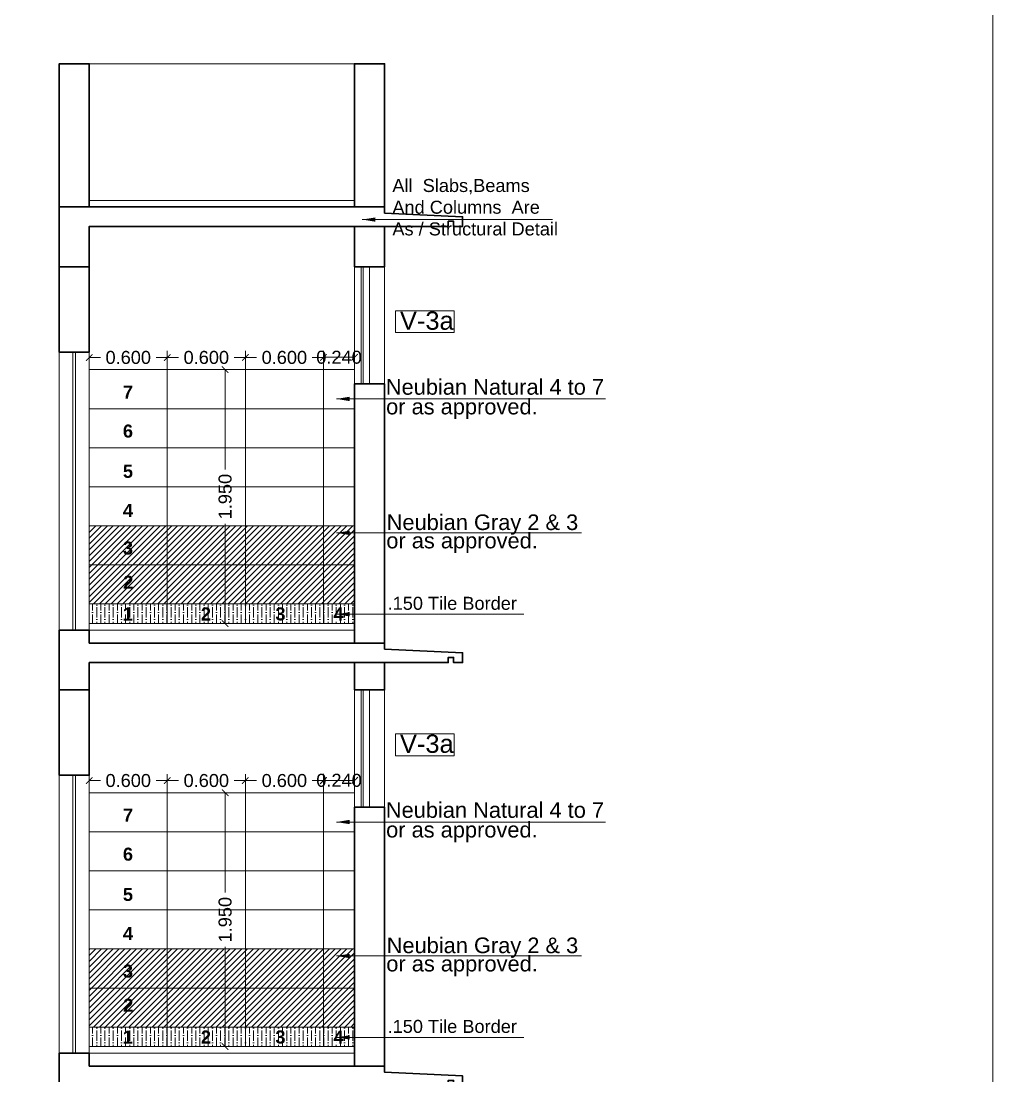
# Model space of a CAD drawing. Header units: millimetres. Extents: x 2733 to 5909, y 1038 to 2089.
# Drawn here: x 3012.24 to 3019.71, y 1048.14 to 1056.24 of the extents above; entities that cross this region are included whole.
import ezdxf

# ---------------------------------------------------------------- set-up
doc = ezdxf.new("R2010")
doc.units = ezdxf.units.MM
doc.header["$PDMODE"] = 35
doc.layers.get('0').update_dxf_attribs({"lineweight": 20})
doc.layers.get('Defpoints').update_dxf_attribs({"lineweight": 15})
for name, color, linetype, lineweight in [('DIM', 6, 'Continuous', 18), ('dim.1', 6, 'Continuous', 18), ('Door', 54, 'Continuous', 18), ('FLOOR FINISH', 10, 'Continuous', 15), ('Hatch', 43, 'Continuous', 13), ('rcc', 5, 'Continuous', 30), ('RD', 7, 'Continuous', 18), ('TEXT', 7, 'Continuous', 15), ('Text-1', 240, 'Continuous', 15), ('TILE HATCH-2', 123, 'Continuous', 9), ('Tiles', 91, 'Continuous', 9), ('Tiles-Text', 230, 'Continuous', 18), ('Ventilator', 200, 'Continuous', 18), ('Wall', 7, 'Continuous', 30)]:
    doc.layers.add(name, color=color, linetype=linetype, lineweight=lineweight)
doc.styles.add('dim-stylus bt', font='arial.ttf')
doc.styles.add('L120', font='arial.ttf', dxfattribs={"height": 0.6})
doc.styles.get("Standard").update_dxf_attribs({"font": 'arial.ttf', "height": 0.2})
doc.styles.add('Tabrej', font='arial.ttf')
doc.dimstyles.new('DIMEN', dxfattribs={"dimtxt": 0.3, "dimasz": 0.25, "dimexe": 0.18, "dimexo": 0.0625, "dimgap": 0.09, "dimtad": 0, "dimdec": 3, "dimzin": 0, "dimdsep": 46, "dimtxsty": 'Tabrej', "dimcen": 0, "dimclrd": 256, "dimclre": 256, "dimclrt": 7, "dimadec": 0, "dimazin": 0, "dimtfac": 1, "dimtdec": 3, "dimtofl": 0, "dimtmove": 0, "dimatfit": 1, "dimfxl": 0, "dimtolj": 1, "dimtzin": 0, "dimlwd": -1, "dimlwe": -1, "dimarcsym": 0})
doc.dimstyles.new('Tabrej', dxfattribs={"dimtxt": 4, "dimasz": 0.45, "dimexe": 0.18, "dimexo": 0.0625, "dimgap": 0.09, "dimtad": 0, "dimdec": 3, "dimzin": 0, "dimdsep": 46, "dimtxsty": 'Tabrej', "dimcen": 0, "dimclrd": 256, "dimclre": 256, "dimclrt": 7, "dimaunit": 1, "dimadec": 3, "dimazin": 0, "dimtfac": 1, "dimtdec": 3, "dimtofl": 0, "dimtmove": 0, "dimatfit": 3, "dimfxl": 0, "dimtolj": 1, "dimtzin": 0, "dimlwd": -1, "dimlwe": -1, "dimarcsym": 0})

# ---------------------------------------------------------------- blocks, each defined once
blk = doc.blocks.new('_ArchTick')
at = {"color": 0, "const_width": 0.15}
blk.add_lwpolyline([(-0.5, -0.5), (0.5, 0.5)], dxfattribs=at)
blk = doc.blocks.new('*D713')
at = {"layer": 'Defpoints', "color": 0, "lineweight": 15, "transparency": 16777216}
for p in [(3013.9066, 1053.5625), (3013.8074, 1051.6125), (3013.8926, 1051.6125)]:
    blk.add_point(p, dxfattribs=at)
at = {"layer": 'DIM', "transparency": 16777216}
for p, q in [((3013.9051, 1053.5625), (3013.7574, 1053.5625)), ((3013.8074, 1053.5625), (3013.8074, 1052.7964)), ((3013.8074, 1051.6125), (3013.8074, 1052.3787)), ((3013.8911, 1051.6125), (3013.7574, 1051.6125))]:
    blk.add_line(p, q, dxfattribs=at)
at = {"layer": 'DIM', "transparency": 16777216, "xscale": 0.05, "yscale": 0.05, "zscale": 0.05}
for p, rotation in [((3013.8074, 1053.5625), 90), ((3013.8074, 1051.6125), 270)]:
    blk.add_blockref('_ArchTick', p, dxfattribs=dict(at, rotation=rotation))
at = {"layer": 'DIM', "color": 7, "transparency": 16777216, "insert": (3013.8074, 1052.5875), "char_height": 0.1, "attachment_point": 5, "rotation": 90, "style": 'Tabrej'}
blk.add_mtext('\\A1;1.950', dxfattribs=at)
blk = doc.blocks.new('*D710')
at = {"layer": 'Defpoints', "color": 0, "lineweight": 15, "transparency": 16777216}
for p in [(3013.9066, 1050.3125), (3013.8074, 1048.3625), (3013.8926, 1048.3625)]:
    blk.add_point(p, dxfattribs=at)
at = {"layer": 'DIM', "transparency": 16777216}
for p, q in [((3013.9051, 1050.3125), (3013.7574, 1050.3125)), ((3013.8074, 1050.3125), (3013.8074, 1049.5464)), ((3013.8074, 1048.3625), (3013.8074, 1049.1287)), ((3013.8911, 1048.3625), (3013.7574, 1048.3625))]:
    blk.add_line(p, q, dxfattribs=at)
at = {"layer": 'DIM', "transparency": 16777216, "xscale": 0.05, "yscale": 0.05, "zscale": 0.05}
for p, rotation in [((3013.8074, 1050.3125), 90), ((3013.8074, 1048.3625), 270)]:
    blk.add_blockref('_ArchTick', p, dxfattribs=dict(at, rotation=rotation))
at = {"layer": 'DIM', "color": 7, "transparency": 16777216, "insert": (3013.8074, 1049.3375), "char_height": 0.1, "attachment_point": 5, "rotation": 90, "style": 'Tabrej'}
blk.add_mtext('\\A1;1.950', dxfattribs=at)
blk = doc.blocks.new('*D706')
at = {"layer": 'Defpoints', "color": 0, "lineweight": 15, "transparency": 16777216}
for p in [(3013.3626, 1050.4059), (3012.7626, 1050.3125), (3013.3626, 1050.3125)]:
    blk.add_point(p, dxfattribs=at)
at = {"layer": 'DIM', "transparency": 16777216}
for p, q in [((3012.7626, 1050.314), (3012.7626, 1050.4559)), ((3012.7626, 1050.4059), (3012.849, 1050.4059)), ((3013.3626, 1050.4059), (3013.2761, 1050.4059)), ((3013.3626, 1050.314), (3013.3626, 1050.4559))]:
    blk.add_line(p, q, dxfattribs=at)
at = {"layer": 'DIM', "transparency": 16777216, "xscale": 0.05, "yscale": 0.05, "zscale": 0.05, "rotation": 180}
blk.add_blockref('_ArchTick', (3012.7626, 1050.4059), dxfattribs=at)
at = {"layer": 'DIM', "transparency": 16777216, "xscale": 0.05, "yscale": 0.05, "zscale": 0.05}
blk.add_blockref('_ArchTick', (3013.3626, 1050.4059), dxfattribs=at)
at = {"layer": 'DIM', "color": 7, "transparency": 16777216, "insert": (3013.0626, 1050.4059), "char_height": 0.1, "attachment_point": 5, "style": 'Tabrej'}
blk.add_mtext('\\A1;0.600', dxfattribs=at)
blk = doc.blocks.new('*D707')
at = {"layer": 'Defpoints', "color": 0, "lineweight": 15, "transparency": 16777216}
for p in [(3013.9626, 1050.4059), (3013.3626, 1050.3125), (3013.9626, 1050.3125)]:
    blk.add_point(p, dxfattribs=at)
at = {"layer": 'DIM', "transparency": 16777216}
for p, q in [((3013.3626, 1050.314), (3013.3626, 1050.4559)), ((3013.3626, 1050.4059), (3013.449, 1050.4059)), ((3013.9626, 1050.4059), (3013.8761, 1050.4059)), ((3013.9626, 1050.314), (3013.9626, 1050.4559))]:
    blk.add_line(p, q, dxfattribs=at)
at = {"layer": 'DIM', "transparency": 16777216, "xscale": 0.05, "yscale": 0.05, "zscale": 0.05, "rotation": 180}
blk.add_blockref('_ArchTick', (3013.3626, 1050.4059), dxfattribs=at)
at = {"layer": 'DIM', "transparency": 16777216, "xscale": 0.05, "yscale": 0.05, "zscale": 0.05}
blk.add_blockref('_ArchTick', (3013.9626, 1050.4059), dxfattribs=at)
at = {"layer": 'DIM', "color": 7, "transparency": 16777216, "insert": (3013.6626, 1050.4059), "char_height": 0.1, "attachment_point": 5, "style": 'Tabrej'}
blk.add_mtext('\\A1;0.600', dxfattribs=at)
blk = doc.blocks.new('*D708')
at = {"layer": 'Defpoints', "color": 0, "lineweight": 15, "transparency": 16777216}
for p in [(3014.5626, 1050.4059), (3013.9626, 1050.3125), (3014.5626, 1050.3125)]:
    blk.add_point(p, dxfattribs=at)
at = {"layer": 'DIM', "transparency": 16777216}
for p, q in [((3013.9626, 1050.314), (3013.9626, 1050.4559)), ((3013.9626, 1050.4059), (3014.049, 1050.4059)), ((3014.5626, 1050.4059), (3014.4761, 1050.4059)), ((3014.5626, 1050.314), (3014.5626, 1050.4559))]:
    blk.add_line(p, q, dxfattribs=at)
at = {"layer": 'DIM', "transparency": 16777216, "xscale": 0.05, "yscale": 0.05, "zscale": 0.05, "rotation": 180}
blk.add_blockref('_ArchTick', (3013.9626, 1050.4059), dxfattribs=at)
at = {"layer": 'DIM', "transparency": 16777216, "xscale": 0.05, "yscale": 0.05, "zscale": 0.05}
blk.add_blockref('_ArchTick', (3014.5626, 1050.4059), dxfattribs=at)
at = {"layer": 'DIM', "color": 7, "transparency": 16777216, "insert": (3014.2626, 1050.4059), "char_height": 0.1, "attachment_point": 5, "style": 'Tabrej'}
blk.add_mtext('\\A1;0.600', dxfattribs=at)
blk = doc.blocks.new('*D709')
at = {"layer": 'Defpoints', "color": 0, "lineweight": 15, "transparency": 16777216}
for p in [(3014.8026, 1050.4074), (3014.5626, 1050.314), (3014.8026, 1050.3125)]:
    blk.add_point(p, dxfattribs=at)
at = {"layer": 'DIM', "transparency": 16777216}
for p, q in [((3014.5626, 1050.3155), (3014.5626, 1050.4574)), ((3014.5626, 1050.4074), (3014.8026, 1050.4074)), ((3014.8026, 1050.314), (3014.8026, 1050.4574))]:
    blk.add_line(p, q, dxfattribs=at)
at = {"layer": 'DIM', "transparency": 16777216, "xscale": 0.05, "yscale": 0.05, "zscale": 0.05, "rotation": 180}
blk.add_blockref('_ArchTick', (3014.5626, 1050.4074), dxfattribs=at)
at = {"layer": 'DIM', "transparency": 16777216, "xscale": 0.05, "yscale": 0.05, "zscale": 0.05}
blk.add_blockref('_ArchTick', (3014.8026, 1050.4074), dxfattribs=at)
at = {"layer": 'DIM', "color": 7, "transparency": 16777216, "insert": (3014.6826, 1050.4074), "char_height": 0.1, "attachment_point": 5, "style": 'Tabrej'}
blk.add_mtext('\\A1;0.240', dxfattribs=at)
blk = doc.blocks.new('*D695')
at = {"layer": 'Defpoints', "color": 0, "lineweight": 15, "transparency": 16777216}
for p in [(3013.3626, 1053.6559), (3012.7626, 1053.5625), (3013.3626, 1053.5625)]:
    blk.add_point(p, dxfattribs=at)
at = {"layer": 'DIM', "transparency": 16777216}
for p, q in [((3012.7626, 1053.564), (3012.7626, 1053.7059)), ((3012.7626, 1053.6559), (3012.849, 1053.6559)), ((3013.3626, 1053.6559), (3013.2761, 1053.6559)), ((3013.3626, 1053.564), (3013.3626, 1053.7059))]:
    blk.add_line(p, q, dxfattribs=at)
at = {"layer": 'DIM', "transparency": 16777216, "xscale": 0.05, "yscale": 0.05, "zscale": 0.05, "rotation": 180}
blk.add_blockref('_ArchTick', (3012.7626, 1053.6559), dxfattribs=at)
at = {"layer": 'DIM', "transparency": 16777216, "xscale": 0.05, "yscale": 0.05, "zscale": 0.05}
blk.add_blockref('_ArchTick', (3013.3626, 1053.6559), dxfattribs=at)
at = {"layer": 'DIM', "color": 7, "transparency": 16777216, "insert": (3013.0626, 1053.6559), "char_height": 0.1, "attachment_point": 5, "style": 'Tabrej'}
blk.add_mtext('\\A1;0.600', dxfattribs=at)
blk = doc.blocks.new('*D696')
at = {"layer": 'Defpoints', "color": 0, "lineweight": 15, "transparency": 16777216}
for p in [(3013.9626, 1053.6559), (3013.3626, 1053.5625), (3013.9626, 1053.5625)]:
    blk.add_point(p, dxfattribs=at)
at = {"layer": 'DIM', "transparency": 16777216}
for p, q in [((3013.3626, 1053.564), (3013.3626, 1053.7059)), ((3013.3626, 1053.6559), (3013.449, 1053.6559)), ((3013.9626, 1053.6559), (3013.8761, 1053.6559)), ((3013.9626, 1053.564), (3013.9626, 1053.7059))]:
    blk.add_line(p, q, dxfattribs=at)
at = {"layer": 'DIM', "transparency": 16777216, "xscale": 0.05, "yscale": 0.05, "zscale": 0.05, "rotation": 180}
blk.add_blockref('_ArchTick', (3013.3626, 1053.6559), dxfattribs=at)
at = {"layer": 'DIM', "transparency": 16777216, "xscale": 0.05, "yscale": 0.05, "zscale": 0.05}
blk.add_blockref('_ArchTick', (3013.9626, 1053.6559), dxfattribs=at)
at = {"layer": 'DIM', "color": 7, "transparency": 16777216, "insert": (3013.6626, 1053.6559), "char_height": 0.1, "attachment_point": 5, "style": 'Tabrej'}
blk.add_mtext('\\A1;0.600', dxfattribs=at)
blk = doc.blocks.new('*D697')
at = {"layer": 'Defpoints', "color": 0, "lineweight": 15, "transparency": 16777216}
for p in [(3014.5626, 1053.6559), (3013.9626, 1053.5625), (3014.5626, 1053.5625)]:
    blk.add_point(p, dxfattribs=at)
at = {"layer": 'DIM', "transparency": 16777216}
for p, q in [((3013.9626, 1053.564), (3013.9626, 1053.7059)), ((3013.9626, 1053.6559), (3014.049, 1053.6559)), ((3014.5626, 1053.6559), (3014.4761, 1053.6559)), ((3014.5626, 1053.564), (3014.5626, 1053.7059))]:
    blk.add_line(p, q, dxfattribs=at)
at = {"layer": 'DIM', "transparency": 16777216, "xscale": 0.05, "yscale": 0.05, "zscale": 0.05, "rotation": 180}
blk.add_blockref('_ArchTick', (3013.9626, 1053.6559), dxfattribs=at)
at = {"layer": 'DIM', "transparency": 16777216, "xscale": 0.05, "yscale": 0.05, "zscale": 0.05}
blk.add_blockref('_ArchTick', (3014.5626, 1053.6559), dxfattribs=at)
at = {"layer": 'DIM', "color": 7, "transparency": 16777216, "insert": (3014.2626, 1053.6559), "char_height": 0.1, "attachment_point": 5, "style": 'Tabrej'}
blk.add_mtext('\\A1;0.600', dxfattribs=at)
blk = doc.blocks.new('*D698')
at = {"layer": 'Defpoints', "color": 0, "lineweight": 15, "transparency": 16777216}
for p in [(3014.8026, 1053.6574), (3014.5626, 1053.564), (3014.8026, 1053.5625)]:
    blk.add_point(p, dxfattribs=at)
at = {"layer": 'DIM', "transparency": 16777216}
for p, q in [((3014.5626, 1053.5655), (3014.5626, 1053.7074)), ((3014.5626, 1053.6574), (3014.8026, 1053.6574)), ((3014.8026, 1053.564), (3014.8026, 1053.7074))]:
    blk.add_line(p, q, dxfattribs=at)
at = {"layer": 'DIM', "transparency": 16777216, "xscale": 0.05, "yscale": 0.05, "zscale": 0.05, "rotation": 180}
blk.add_blockref('_ArchTick', (3014.5626, 1053.6574), dxfattribs=at)
at = {"layer": 'DIM', "transparency": 16777216, "xscale": 0.05, "yscale": 0.05, "zscale": 0.05}
blk.add_blockref('_ArchTick', (3014.8026, 1053.6574), dxfattribs=at)
at = {"layer": 'DIM', "color": 7, "transparency": 16777216, "insert": (3014.6826, 1053.6574), "char_height": 0.1, "attachment_point": 5, "style": 'Tabrej'}
blk.add_mtext('\\A1;0.240', dxfattribs=at)
blk = doc.blocks.new('tg')
at = {"layer": 'RD', "linetype": 'Continuous', "ltscale": 0.2}
blk.add_lwpolyline([(2440.174, -1429.3276), (2439.7225, -1429.3276), (2439.7225, -1429.159), (2440.174, -1429.159)], close=True, dxfattribs=at)
at = {"layer": 'RD', "linetype": 'Continuous', "ltscale": 0.2, "insert": (2439.7561, -1429.1655), "char_height": 0.14, "attachment_point": 1}
blk.add_mtext_dynamic_manual_height_columns('V-3a', width=0.066544, gutter_width=1.7655, heights=[0], dxfattribs=at)
blk = doc.blocks.new('gd')
at = {"layer": 'TEXT', "insert": (2851.3562, 1054.9194), "char_height": 0.1, "width": 22.011289, "attachment_point": 1, "style": 'L120'}
blk.add_mtext('All  Slabs,Beams\\PAnd Columns  Are\\PAs / Structural Detail', dxfattribs=at)
at = {"layer": 'dim.1', "ltscale": 0.02}
blk.add_leader([(2851.125, 1054.6077), (2852.588, 1054.6077)], dimstyle='Tabrej', override={"dimasz": 0.1}, dxfattribs=at)

msp = doc.modelspace()

# ---------------------------------------------------------------- hatches: boundary and pattern name
at = {"layer": 'Hatch', "lineweight": 15}
h = msp.add_hatch(dxfattribs=at)
h.set_pattern_fill('ANSI36', color=256, scale=0.01, angle=45, style=0)
h.set_pattern_definition([(90, (-11.748547, 9.75), (-0.03175, 0.0555625), [0.079375, -0.015875, 0, -0.015875])])
h.paths.add_polyline_path([(3013.9626, 1051.7625), (3014.5626, 1051.7625), (3014.5626, 1051.6125), (3013.9626, 1051.6125)])
h.paths.add_polyline_path([(3014.5626, 1051.7625), (3014.8026, 1051.7625), (3014.8026, 1051.6125), (3014.5626, 1051.6125)])
h.paths.add_polyline_path([(3013.3626, 1051.7625), (3013.9626, 1051.7625), (3013.9626, 1051.6125), (3013.3626, 1051.6125)])
h.paths.add_polyline_path([(3012.7626, 1051.7625), (3013.3626, 1051.7625), (3013.3626, 1051.6125), (3012.7626, 1051.6125)])
h.paths.add_polyline_path([(3014.2961, 1051.5817), (3014.1684, 1051.5817), (3014.1684, 1051.7877), (3014.2961, 1051.7877)], flags=9)
h.paths.add_polyline_path([(3014.7426, 1051.5808), (3014.6149, 1051.5808), (3014.6149, 1051.7869), (3014.7426, 1051.7869)], flags=9)
h.paths.add_polyline_path([(3013.7218, 1051.5808), (3013.5941, 1051.5808), (3013.5941, 1051.7869), (3013.7218, 1051.7869)], flags=9)
h.paths.add_polyline_path([(3013.1167, 1051.5808), (3012.989, 1051.5808), (3012.989, 1051.7869), (3013.1167, 1051.7869)], flags=9)
h = msp.add_hatch(dxfattribs=at)
h.set_pattern_fill('ANSI36', color=256, scale=0.01, angle=45, style=0)
h.set_pattern_definition([(90, (-11.748547, 6.5), (-0.03175, 0.0555625), [0.079375, -0.015875, 0, -0.015875])])
h.paths.add_polyline_path([(3013.9626, 1048.5125), (3014.5626, 1048.5125), (3014.5626, 1048.3625), (3013.9626, 1048.3625)])
h.paths.add_polyline_path([(3014.5626, 1048.5125), (3014.8026, 1048.5125), (3014.8026, 1048.3625), (3014.5626, 1048.3625)])
h.paths.add_polyline_path([(3013.3626, 1048.5125), (3013.9626, 1048.5125), (3013.9626, 1048.3625), (3013.3626, 1048.3625)])
h.paths.add_polyline_path([(3012.7626, 1048.5125), (3013.3626, 1048.5125), (3013.3626, 1048.3625), (3012.7626, 1048.3625)])
h.paths.add_polyline_path([(3014.2961, 1048.3317), (3014.1684, 1048.3317), (3014.1684, 1048.5377), (3014.2961, 1048.5377)], flags=9)
h.paths.add_polyline_path([(3014.7426, 1048.3308), (3014.6149, 1048.3308), (3014.6149, 1048.5369), (3014.7426, 1048.5369)], flags=9)
h.paths.add_polyline_path([(3013.7218, 1048.3308), (3013.5941, 1048.3308), (3013.5941, 1048.5369), (3013.7218, 1048.5369)], flags=9)
h.paths.add_polyline_path([(3013.1167, 1048.3308), (3012.989, 1048.3308), (3012.989, 1048.5369), (3013.1167, 1048.5369)], flags=9)
at = {"layer": 'TILE HATCH-2'}
h = msp.add_hatch(dxfattribs=at)
h.set_pattern_fill('ANSI31', color=256, scale=0.01, style=0)
h.set_pattern_definition([(45, (-11.748547, 5e-13), (-0.0224506403, 0.0224506403), [])])
h.paths.add_polyline_path([(3012.7626, 1052.3625), (3013.3626, 1052.3625), (3013.3626, 1052.0625), (3012.7626, 1052.0625)])
h.paths.add_polyline_path([(3012.7626, 1052.0625), (3013.3626, 1052.0625), (3013.3626, 1051.7625), (3012.7626, 1051.7625)])
h.paths.add_polyline_path([(3013.3626, 1052.0625), (3013.9626, 1052.0625), (3013.9626, 1051.7625), (3013.3626, 1051.7625)])
h.paths.add_polyline_path([(3013.9626, 1052.3625), (3014.5626, 1052.3625), (3014.5626, 1052.0625), (3013.9626, 1052.0625)])
h.paths.add_polyline_path([(3013.9626, 1052.0625), (3014.5626, 1052.0625), (3014.5626, 1051.7625), (3013.9626, 1051.7625)])
h.paths.add_polyline_path([(3013.3626, 1052.3625), (3013.9626, 1052.3625), (3013.9626, 1052.0625), (3013.3626, 1052.0625)])
h.paths.add_polyline_path([(3014.5626, 1052.3625), (3014.8026, 1052.3625), (3014.8026, 1052.0625), (3014.5626, 1052.0625)])
h.paths.add_polyline_path([(3014.5626, 1052.0625), (3014.8026, 1052.0625), (3014.8026, 1051.7625), (3014.5626, 1051.7625)])
h.paths.add_polyline_path([(3013.1237, 1052.0877), (3012.996, 1052.0877), (3012.996, 1052.2938), (3013.1237, 1052.2938)], flags=24)
h.paths.add_polyline_path([(3013.1247, 1051.8252), (3012.997, 1051.8252), (3012.997, 1052.0313), (3013.1247, 1052.0313)], flags=24)
h = msp.add_hatch(dxfattribs=at)
h.set_pattern_fill('ANSI31', color=256, scale=0.01, style=0)
h.set_pattern_definition([(45, (-11.748547, -3.25), (-0.0224506403, 0.0224506403), [])])
h.paths.add_polyline_path([(3012.7626, 1049.1125), (3013.3626, 1049.1125), (3013.3626, 1048.8125), (3012.7626, 1048.8125)])
h.paths.add_polyline_path([(3012.7626, 1048.8125), (3013.3626, 1048.8125), (3013.3626, 1048.5125), (3012.7626, 1048.5125)])
h.paths.add_polyline_path([(3013.3626, 1048.8125), (3013.9626, 1048.8125), (3013.9626, 1048.5125), (3013.3626, 1048.5125)])
h.paths.add_polyline_path([(3013.9626, 1049.1125), (3014.5626, 1049.1125), (3014.5626, 1048.8125), (3013.9626, 1048.8125)])
h.paths.add_polyline_path([(3013.9626, 1048.8125), (3014.5626, 1048.8125), (3014.5626, 1048.5125), (3013.9626, 1048.5125)])
h.paths.add_polyline_path([(3013.3626, 1049.1125), (3013.9626, 1049.1125), (3013.9626, 1048.8125), (3013.3626, 1048.8125)])
h.paths.add_polyline_path([(3014.5626, 1049.1125), (3014.8026, 1049.1125), (3014.8026, 1048.8125), (3014.5626, 1048.8125)])
h.paths.add_polyline_path([(3014.5626, 1048.8125), (3014.8026, 1048.8125), (3014.8026, 1048.5125), (3014.5626, 1048.5125)])
h.paths.add_polyline_path([(3013.1237, 1048.8377), (3012.996, 1048.8377), (3012.996, 1049.0438), (3013.1237, 1049.0438)], flags=24)
h.paths.add_polyline_path([(3013.1247, 1048.5752), (3012.997, 1048.5752), (3012.997, 1048.7813), (3013.1247, 1048.7813)], flags=24)

# ---------------------------------------------------------------- linework, layer by layer
at = {"lineweight": 15}
for p, q in [((3012.7626, 1055.9125), (3015.0326, 1055.9125)), ((3014.9176, 1053.4525), (3014.9176, 1054.3525)), ((3014.9176, 1050.2025), (3014.9176, 1051.1025))]:
    msp.add_line(p, q, dxfattribs=at)
for points in [[(3015.0326, 1053.4525), (3014.8026, 1053.4525), (3014.8026, 1054.3525), (3015.0326, 1054.3525)], [(3015.0326, 1050.2025), (3014.8026, 1050.2025), (3014.8026, 1051.1025), (3015.0326, 1051.1025)]]:
    msp.add_lwpolyline(points, close=True, dxfattribs=at)
at = {"layer": 'Door', "lineweight": 15}
for p, q in [((3012.6376, 1053.6975), (3012.6376, 1051.5625)), ((3012.6576, 1053.6975), (3012.6576, 1051.5625)), ((3012.6376, 1050.4475), (3012.6376, 1048.3125)), ((3012.6576, 1050.4475), (3012.6576, 1048.3125))]:
    msp.add_line(p, q, dxfattribs=at)
for points in [[(3012.7626, 1053.6975), (3012.5326, 1053.6975), (3012.5326, 1051.5625), (3012.7626, 1051.5625)], [(3012.7626, 1050.4475), (3012.5326, 1050.4475), (3012.5326, 1048.3125), (3012.7626, 1048.3125)]]:
    msp.add_lwpolyline(points, close=True, dxfattribs=at)
at = {"layer": 'FLOOR FINISH', "lineweight": 15}
for p, q in [((3012.7626, 1054.8625), (3014.8011, 1054.8625)), ((3012.7626, 1051.6125), (3014.8026, 1051.6125)), ((3012.7626, 1051.5625), (3014.8026, 1051.5625)), ((3012.7626, 1048.3625), (3014.8026, 1048.3625)), ((3012.7626, 1048.3125), (3014.8026, 1048.3125))]:
    msp.add_line(p, q, dxfattribs=at)
at = {"layer": 'rcc'}
for points in [[(3012.5326, 1054.3525), (3012.5326, 1054.8125), (3015.0326, 1054.8125), (3015.0326, 1054.7658), (3015.6326, 1054.7375), (3015.6326, 1054.6625), (3015.5626, 1054.6625), (3015.5626, 1054.7025), (3015.5226, 1054.7025), (3015.5226, 1054.6625), (3012.7626, 1054.6625), (3012.7626, 1054.3525)], [(3012.7626, 1051.5625), (3012.7626, 1051.4625), (3015.0326, 1051.4625), (3015.0326, 1051.4158), (3015.6326, 1051.3875), (3015.6326, 1051.3125), (3015.5626, 1051.3125), (3015.5626, 1051.3525), (3015.5226, 1051.3525), (3015.5226, 1051.3125), (3012.7626, 1051.3125), (3012.7626, 1051.1025), (3012.5326, 1051.1025), (3012.5326, 1051.5625)], [(3012.7626, 1048.3125), (3012.7626, 1048.2125), (3015.0326, 1048.2125), (3015.0326, 1048.1658), (3015.6326, 1048.1375), (3015.6326, 1048.0625), (3015.5626, 1048.0625), (3015.5626, 1048.1025), (3015.5226, 1048.1025), (3015.5226, 1048.0625), (3012.7626, 1048.0625), (3012.7626, 1047.8525), (3012.5326, 1047.8525), (3012.5326, 1048.3125)]]:
    msp.add_lwpolyline(points, close=True, dxfattribs=at)
at = {"layer": 'RD', "lineweight": 15}
msp.add_lwpolyline([(2964.6324, 1070.8574), (3019.7085, 1070.8574), (3019.7085, 1038.1163), (2964.6324, 1038.1163)], close=True, dxfattribs=at)
at = {"layer": 'Tiles', "lineweight": 15}
for p, q in [((3012.7626, 1053.5625), (3014.8026, 1053.5625)), ((3013.3626, 1051.6125), (3013.3626, 1053.5625)), ((3013.9626, 1051.6125), (3013.9626, 1053.5625)), ((3014.5626, 1051.6125), (3014.5626, 1053.5625)), ((3012.7626, 1053.2625), (3014.8026, 1053.2625)), ((3012.7626, 1052.9625), (3014.8026, 1052.9625)), ((3012.7626, 1052.6625), (3014.8026, 1052.6625)), ((3012.7626, 1052.3625), (3014.8026, 1052.3625)), ((3012.7626, 1052.0625), (3014.8026, 1052.0625)), ((3012.7626, 1051.7625), (3014.8026, 1051.7625)), ((3012.7626, 1050.3125), (3014.8026, 1050.3125)), ((3013.3626, 1048.3625), (3013.3626, 1050.3125)), ((3013.9626, 1048.3625), (3013.9626, 1050.3125)), ((3014.5626, 1048.3625), (3014.5626, 1050.3125)), ((3012.7626, 1050.0125), (3014.8026, 1050.0125)), ((3012.7626, 1049.7125), (3014.8026, 1049.7125)), ((3012.7626, 1049.4125), (3014.8026, 1049.4125)), ((3012.7626, 1049.1125), (3014.8026, 1049.1125)), ((3012.7626, 1048.8125), (3014.8026, 1048.8125)), ((3012.7626, 1048.5125), (3014.8026, 1048.5125))]:
    msp.add_line(p, q, dxfattribs=at)
at = {"layer": 'Ventilator', "lineweight": 15}
for points in [[(3014.8676, 1054.3525), (3014.8526, 1054.3525), (3014.8526, 1053.4525), (3014.8676, 1053.4525)], [(3014.8676, 1051.1025), (3014.8526, 1051.1025), (3014.8526, 1050.2025), (3014.8676, 1050.2025)]]:
    msp.add_lwpolyline(points, close=True, dxfattribs=at)
at = {"layer": 'Wall'}
for points in [[(3012.5326, 1054.8125), (3012.7626, 1054.8125), (3012.7626, 1055.9125), (3012.5326, 1055.9125)], [(3014.8026, 1054.3525), (3015.0326, 1054.3525), (3015.0326, 1054.6625), (3014.8026, 1054.6625)], [(3012.5326, 1054.3525), (3012.7626, 1054.3525), (3012.7626, 1053.6975), (3012.5326, 1053.6975)], [(3015.0326, 1053.4525), (3014.8026, 1053.4525), (3014.8026, 1051.4625), (3015.0326, 1051.4625)], [(3014.8026, 1051.1025), (3015.0326, 1051.1025), (3015.0329, 1051.3125), (3014.8029, 1051.3125)], [(3012.5326, 1051.1025), (3012.7626, 1051.1025), (3012.7626, 1050.4475), (3012.5326, 1050.4475)], [(3015.0326, 1050.2025), (3014.8026, 1050.2025), (3014.8026, 1048.2125), (3015.0326, 1048.2125)]]:
    msp.add_lwpolyline(points, close=True, dxfattribs=at)
msp.add_lwpolyline([(3015.0326, 1054.8125), (3015.0326, 1055.9125), (3014.8011, 1055.9125), (3014.8011, 1054.8125)], dxfattribs=at)

# ---------------------------------------------------------------- block references
at = {"layer": 'RD', "lineweight": 15}
msp.add_blockref('gd', (163.7366, 0.1076), dxfattribs=at)
at = {"layer": 'RD', "linetype": 'Continuous'}
for p in [(575.3949, 2483.1746), (575.3949, 2479.9246)]:
    msp.add_blockref('tg', p, dxfattribs=at)

# ---------------------------------------------------------------- texts
at = {"layer": 'TEXT', "char_height": 0.1, "width": 1.137347, "attachment_point": 3, "style": 'L120'}
for insert in [(3016.0498, 1051.8178), (3016.0498, 1048.5678)]:
    msp.add_mtext('{\\fArial|b0|i0|c0|p34; .150 Tile Border}', dxfattribs=dict(at, insert=insert))
at = {"layer": 'Text-1', "linetype": 'Continuous', "style": 'dim-stylus bt'}
for s, p in [('        Neubian Natural 4 to 7', (3014.67, 1053.3699)), ('or as approved.', (3015.0447, 1053.2188)), ('     Neubian Gray 2 & 3', (3014.8162, 1052.3304)), ('or as approved.', (3015.0461, 1052.1898)), ('or as approved.', (3015.0461, 1052.1898)), ('        Neubian Natural 4 to 7', (3014.67, 1050.1199)), ('or as approved.', (3015.0447, 1049.9688)), ('     Neubian Gray 2 & 3', (3014.8162, 1049.0804)), ('or as approved.', (3015.0461, 1048.9398)), ('or as approved.', (3015.0461, 1048.9398))]:
    msp.add_text(s, height=0.12, dxfattribs=at).set_placement(p)
at = {"layer": 'Tiles-Text', "char_height": 0.1, "width": 0.096954, "attachment_point": 5, "style": 'dim-stylus bt'}
for s, insert in [('{\\fArial|b1|i0|c0|p34;7}', (3013.0603, 1053.3902)), ('{\\fArial|b1|i0|c0|p34;6}', (3013.0603, 1053.0902)), ('{\\fArial|b1|i0|c0|p34;5}', (3013.0603, 1052.7807)), ('{\\fArial|b1|i0|c0|p34;4}', (3013.0603, 1052.4809)), ('{\\fArial|b1|i0|c0|p34;3}', (3013.0603, 1052.1917)), ('{\\fArial|b1|i0|c0|p34;2}', (3013.0626, 1051.93)), ('{\\fArial|b1|i0|c0|p34;1}', (3013.0587, 1051.6856)), ('{\\fArial|b1|i0|c0|p34;2}', (3013.6597, 1051.6856)), ('{\\fArial|b1|i0|c0|p34;3}', (3014.2326, 1051.6856)), ('{\\fArial|b1|i0|c0|p34;4}', (3014.679, 1051.6856)), ('{\\fArial|b1|i0|c0|p34;7}', (3013.0603, 1050.1402)), ('{\\fArial|b1|i0|c0|p34;6}', (3013.0603, 1049.8402)), ('{\\fArial|b1|i0|c0|p34;5}', (3013.0603, 1049.5307)), ('{\\fArial|b1|i0|c0|p34;4}', (3013.0603, 1049.2309)), ('{\\fArial|b1|i0|c0|p34;3}', (3013.0603, 1048.9417)), ('{\\fArial|b1|i0|c0|p34;2}', (3013.0626, 1048.68)), ('{\\fArial|b1|i0|c0|p34;1}', (3013.0587, 1048.4356)), ('{\\fArial|b1|i0|c0|p34;2}', (3013.6597, 1048.4356)), ('{\\fArial|b1|i0|c0|p34;3}', (3014.2326, 1048.4356)), ('{\\fArial|b1|i0|c0|p34;4}', (3014.679, 1048.4356))]:
    msp.add_mtext(s, dxfattribs=dict(at, insert=insert))

# ---------------------------------------------------------------- dimensions: what is measured, and where the dimension line sits
at = {"layer": 'DIM'}
for base, p1, p2, angle, picture, middle in [((3013.3626, 1053.6559), (3012.7626, 1053.5625), (3013.3626, 1053.5625), 180, '*D695', (3013.0626, 1053.6559)), ((3013.9626, 1053.6559), (3013.3626, 1053.5625), (3013.9626, 1053.5625), 180, '*D696', (3013.6626, 1053.6559)), ((3014.5626, 1053.6559), (3013.9626, 1053.5625), (3014.5626, 1053.5625), 180, '*D697', (3014.2626, 1053.6559)), ((3013.8074, 1051.6125), (3013.9066, 1053.5625), (3013.8926, 1051.6125), 90, '*D713', (3013.8074, 1052.5875)), ((3013.3626, 1050.4059), (3012.7626, 1050.3125), (3013.3626, 1050.3125), 180, '*D706', (3013.0626, 1050.4059)), ((3013.9626, 1050.4059), (3013.3626, 1050.3125), (3013.9626, 1050.3125), 180, '*D707', (3013.6626, 1050.4059)), ((3014.5626, 1050.4059), (3013.9626, 1050.3125), (3014.5626, 1050.3125), 180, '*D708', (3014.2626, 1050.4059)), ((3013.8074, 1048.3625), (3013.9066, 1050.3125), (3013.8926, 1048.3625), 90, '*D710', (3013.8074, 1049.3375))]:
    dim = msp.add_linear_dim(base=base, p1=p1, p2=p2, angle=angle, dimstyle='DIMEN', override={"dimscale": 0.5, "dimtxt": 0.2, "dimasz": 0.1, "dimexe": 0.1, "dimexo": 0.003, "dimblk1": 'ArchTick', "dimblk2": 'ArchTick', "dimsah": 1}, dxfattribs=at)
    dim.commit()
    dim.dimension.update_dxf_attribs({"geometry": picture, "text_midpoint": middle})
for base, p1, p2, picture, middle in [((3014.8026, 1053.6574), (3014.5626, 1053.564), (3014.8026, 1053.5625), '*D698', (3014.6826, 1053.6574)), ((3014.8026, 1050.4074), (3014.5626, 1050.314), (3014.8026, 1050.3125), '*D709', (3014.6826, 1050.4074))]:
    dim = msp.add_linear_dim(base=base, p1=p1, p2=p2, angle=180, dimstyle='DIMEN', override={"dimscale": 0.5, "dimtxt": 0.2, "dimasz": 0.1, "dimexe": 0.1, "dimexo": 0.003, "dimblk1": 'ArchTick', "dimblk2": 'ArchTick', "dimsah": 1}, dxfattribs=at)
    dim.commit()
    dim.dimension.update_dxf_attribs({"geometry": picture, "text_midpoint": middle, "dimtype": 160})

# ---------------------------------------------------------------- leaders
at = {"layer": 'dim.1', "ltscale": 0.02}
for points in [[(3014.6633, 1053.3377), (3016.731, 1053.3377)], [(3014.6633, 1052.3087), (3016.5475, 1052.3087)], [(3014.6633, 1051.6833), (3016.1037, 1051.6833)], [(3014.6633, 1050.0877), (3016.731, 1050.0877)], [(3014.6633, 1049.0587), (3016.5475, 1049.0587)], [(3014.6633, 1048.4333), (3016.1037, 1048.4333)]]:
    msp.add_leader(points, dimstyle='Tabrej', override={"dimasz": 0.1}, dxfattribs=at)

doc.saveas('drawing.dxf')
